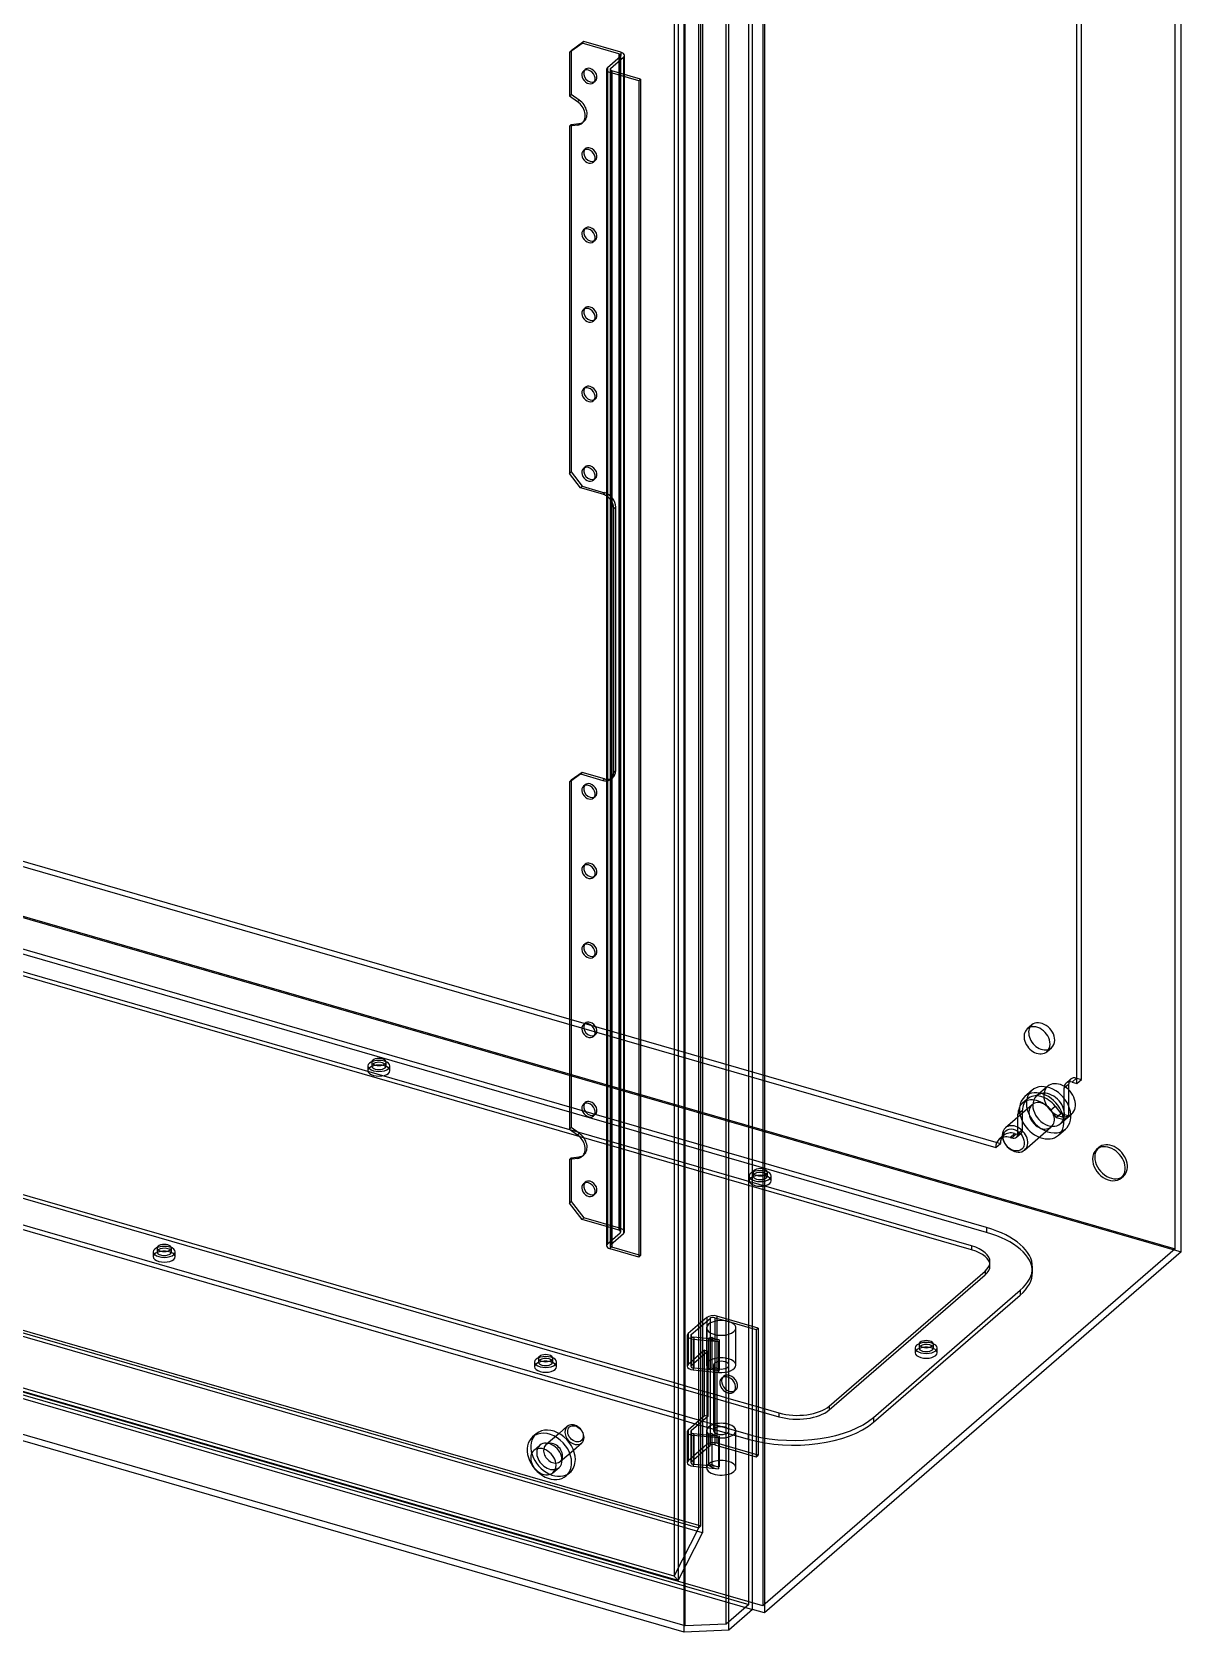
# Model space of a CAD drawing. Extents: x -120 to 520, y -773 to 0.
# Drawn here: x 206.5 to 519.6, y -773.1 to -337.3 of the extents above; entities that cross this region are included whole.
import ezdxf

# ---------------------------------------------------------------- set-up
doc = ezdxf.new("R2010")
doc.units = 0
doc.layers.add('HIDDEN', color=7, linetype='CONTINUOUS')
doc.layers.add('THICK', color=7, linetype='CONTINUOUS')

msp = doc.modelspace()

# ---------------------------------------------------------------- linework, layer by layer
at = {"layer": 'HIDDEN'}
for p, q in [((517.98, -668.8), (517.98, -151.26)), ((491.21, -623.74), (491.21, -195.06)), ((492.46, -622.66), (492.46, -193.98)), ((401.84, -765.64), (401.84, -251.56)), ((405.68, -248.51), (405.68, -766.05)), ((395.66, -771), (395.66, -256.92)), ((384.5, -771.48), (384.5, -257.41)), ((388.17, -744.78), (388.17, -261.06)), ((388.77, -744.26), (388.77, -260.54)), ((381.46, -267.4), (381.46, -757.93)), ((382.59, -266.57), (382.59, -759.15)), ((389.23, -328.13), (389.23, -688.46)), ((356.89, -339.91), (353.43, -342.38)), ((356.39, -340.35), (356.89, -339.91)), ((366.94, -342.81), (356.89, -339.91)), ((352.93, -342.81), (356.39, -340.35)), ((352.93, -342.81), (353.43, -342.38)), ((352.93, -342.81), (352.93, -354.72)), ((353.43, -342.38), (353.43, -354.29)), ((366.44, -343.25), (356.39, -340.35)), ((363.31, -346.96), (366.81, -343.93)), ((364.17, -347.21), (367.67, -344.18)), ((366.44, -343.25), (366.44, -344.25)), ((366.44, -344.25), (366.44, -348.44)), ((366.81, -343.93), (366.81, -664.36)), ((366.94, -342.81), (366.94, -343.68)), ((366.94, -664.11), (366.94, -343.68)), ((367.67, -344.18), (367.67, -348.8)), ((367.94, -348.88), (367.94, -343.68)), ((357.25, -347.49), (356.75, -347.92)), ((363.04, -347.46), (363.04, -667.89)), ((363.31, -346.96), (363.31, -667.39)), ((364.04, -347.46), (364.04, -348.33)), ((371.83, -350.58), (364.04, -348.33)), ((364.04, -348.33), (364.04, -668.76)), ((364.17, -347.21), (364.17, -347.71)), ((364.17, -347.71), (364.17, -667.64)), ((372.33, -350.14), (364.54, -347.89)), ((364.54, -347.89), (364.54, -668.32)), ((366.44, -348.44), (366.44, -663.68)), ((359.5, -351.09), (360, -350.66)), ((367.67, -348.8), (367.67, -664.61)), ((367.94, -664.11), (367.94, -348.88)), ((372.33, -350.14), (371.83, -350.58)), ((371.83, -350.58), (371.83, -671.01)), ((372.33, -350.14), (372.33, -670.57)), ((352.93, -354.72), (353.43, -354.29)), ((352.93, -354.72), (355.12, -356.26)), ((355.62, -355.83), (353.43, -354.29)), ((355.12, -356.26), (355.62, -355.83)), ((356.41, -362.11), (356.91, -361.67)), ((352.93, -362.94), (353.43, -362.51)), ((355.12, -362.67), (352.93, -362.94)), ((352.93, -362.94), (352.93, -457.56)), ((353.43, -362.51), (355.62, -362.23)), ((353.43, -362.51), (353.43, -457.13)), ((355.12, -362.67), (355.62, -362.23)), ((357.25, -369.14), (356.75, -369.57)), ((359.5, -372.74), (360, -372.31)), ((357.25, -390.79), (356.75, -391.22)), ((359.5, -394.4), (360, -393.96)), ((357.25, -412.44), (356.75, -412.87)), ((359.5, -416.05), (360, -415.61)), ((357.25, -434.09), (356.75, -434.52)), ((359.5, -437.7), (360, -437.26)), ((352.93, -457.56), (353.43, -457.13)), ((355.96, -461.46), (352.93, -457.56)), ((353.43, -457.13), (356.46, -461.03)), ((357.25, -455.74), (356.75, -456.17)), ((355.96, -461.46), (356.46, -461.03)), ((362.02, -463.21), (355.96, -461.46)), ((356.46, -461.03), (362.52, -462.78)), ((359.5, -459.35), (360, -458.91)), ((362.02, -463.21), (362.52, -462.78)), ((365.05, -467.12), (365.55, -466.69)), ((365.05, -539), (365.05, -467.12)), ((365.55, -466.69), (365.55, -538.57)), ((36.98, -516.44), (469.13, -641.19)), ((38.23, -515.35), (470.38, -640.1)), ((0, -519.62), (519.62, -669.62)), ((0.44, -519.4), (517.98, -668.8)), ((466.65, -662.99), (37.97, -539.24)), ((352.93, -541.56), (355.96, -539.41)), ((356.46, -538.97), (353.43, -541.13)), ((355.96, -539.41), (356.46, -538.97)), ((355.96, -539.41), (362.02, -541.16)), ((362.52, -540.72), (356.46, -538.97)), ((364.31, -540.77), (364.81, -540.34)), ((365.05, -539), (365.55, -538.57)), ((462.56, -667.98), (29.55, -542.98)), ((462.56, -669.02), (29.55, -544.02)), ((466.65, -664.28), (37.97, -540.53)), ((352.93, -541.56), (353.43, -541.13)), ((352.93, -541.56), (352.93, -636.18)), ((353.43, -541.13), (353.43, -635.75)), ((357.25, -542.34), (356.75, -542.77)), ((362.02, -541.16), (362.52, -540.72)), ((359.5, -545.95), (360, -545.52)), ((357.25, -563.99), (356.75, -564.43)), ((359.5, -567.6), (360, -567.17)), ((357.25, -585.64), (356.75, -586.08)), ((-22.95, -588.45), (381.46, -705.19)), ((-22.95, -589.49), (410.06, -714.49)), ((359.5, -589.25), (360, -588.82)), ((-27.03, -595.53), (381.46, -713.45)), ((-27.03, -596.83), (381.46, -714.75)), ((389.23, -746.15), (-96.61, -605.9)), ((357.25, -607.29), (356.75, -607.73)), ((478.96, -607.78), (477.71, -608.86)), ((-73.52, -610.81), (381.46, -742.15)), ((-73.52, -611.51), (381.46, -742.85)), ((359.5, -610.9), (360, -610.47)), ((483.07, -615.06), (484.32, -613.98)), ((-113.27, -617.98), (402.88, -766.98)), ((405.68, -766.05), (-111.86, -616.65)), ((382.59, -759.15), (-109.98, -616.95)), ((381.46, -757.93), (-109.07, -616.33)), ((299.07, -617.89), (299.07, -618.93)), ((302.97, -618.93), (302.97, -617.89)), ((298.02, -618.93), (298.02, -620.22)), ((304.02, -620.22), (304.02, -618.93)), ((489.53, -622.56), (488.28, -623.64)), ((489.92, -623.37), (491.17, -622.29)), ((491.17, -622.29), (492.46, -622.66)), ((491.21, -623.74), (492.46, -622.66)), ((478.96, -625.59), (477.06, -627.24)), ((483.27, -624.5), (480.27, -627.1)), ((487.75, -624.91), (489, -623.83)), ((487.75, -633.57), (487.75, -624.91)), ((489, -632.49), (489, -623.83)), ((489.92, -623.37), (491.21, -623.74)), ((384.5, -771.48), (-113.68, -627.67)), ((-73.52, -628.41), (401.84, -765.64)), ((357.25, -628.94), (356.75, -629.38)), ((479.02, -629.5), (471.76, -635.79)), ((475.19, -632.11), (476.44, -631.03)), ((476.44, -634.15), (476.44, -631.03)), ((477.71, -627.99), (476.46, -629.07)), ((484.06, -631), (485.31, -629.91)), ((484.06, -631), (485.57, -632.94)), ((485.31, -629.91), (486.82, -631.86)), ((485.57, -632.94), (486.82, -631.86)), ((486.82, -631.86), (487.3, -632)), ((352.93, -636.18), (353.43, -635.75)), ((352.93, -636.18), (355.12, -637.72)), ((355.62, -637.29), (353.43, -635.75)), ((359.5, -632.55), (360, -632.12)), ((475.19, -637.31), (475.19, -632.11)), ((475.19, -637.31), (476.44, -636.22)), ((476.44, -636.22), (476.44, -634.15)), ((477, -641.84), (484.26, -635.55)), ((485.57, -632.94), (487.75, -633.57)), ((486.22, -637.82), (488.12, -636.17)), ((486.81, -634.66), (489.81, -632.06)), ((487.3, -632), (489, -632.49)), ((487.75, -633.57), (489, -632.49)), ((355.12, -637.72), (355.62, -637.29)), ((469.13, -641.19), (470.38, -640.1)), ((471.33, -637.83), (470.08, -638.91)), ((473.03, -638.41), (474.28, -637.33)), ((473.03, -638.41), (473.46, -638.54)), ((473.46, -638.54), (474.71, -637.46)), ((474.28, -637.33), (474.71, -637.46)), ((474.77, -638.32), (476.02, -637.24)), ((352.93, -644.4), (353.43, -643.97)), ((355.12, -644.12), (352.93, -644.4)), ((352.93, -644.4), (352.93, -656.31)), ((353.43, -643.97), (355.62, -643.69)), ((353.43, -643.97), (353.43, -655.88)), ((355.12, -644.12), (355.62, -643.69)), ((356.41, -643.56), (356.91, -643.13)), ((497.19, -641.17), (496.59, -641.69)), ((401.94, -648.93), (401.94, -650.22)), ((402.99, -647.89), (402.99, -648.93)), ((406.89, -648.93), (406.89, -647.89)), ((407.94, -650.22), (407.94, -648.93)), ((503.33, -649.48), (503.93, -648.96)), ((357.25, -650.6), (356.75, -651.03)), ((352.93, -656.31), (353.43, -655.88)), ((356.39, -660.78), (352.93, -656.31)), ((353.43, -655.88), (356.89, -660.34)), ((359.5, -654.2), (360, -653.77)), ((356.39, -660.78), (356.89, -660.34)), ((363.04, -662.69), (356.39, -660.78)), ((366.94, -663.24), (356.89, -660.34)), ((364.04, -662.98), (363.04, -662.69)), ((363.31, -667.39), (366.81, -664.36)), ((366.44, -663.68), (364.04, -662.98)), ((364.17, -667.64), (367.67, -664.61)), ((466.65, -662.99), (466.65, -664.28)), ((239.52, -669.59), (239.52, -670.89)), ((240.57, -668.55), (240.57, -669.59)), ((244.47, -669.59), (244.47, -668.55)), ((245.52, -670.89), (245.52, -669.59)), ((371.83, -671.01), (364.04, -668.76)), ((372.33, -670.57), (364.54, -668.32)), ((372.33, -670.57), (371.83, -671.01)), ((517.98, -668.8), (405.68, -766.05)), ((462.56, -667.98), (462.56, -669.02)), ((423.72, -711.62), (466.22, -674.81)), ((466.22, -674.81), (466.22, -675.85)), ((467.56, -673.35), (467.56, -672.31)), ((479.15, -675.11), (479.15, -673.81)), ((423.72, -712.66), (466.22, -675.85)), ((435.8, -714.7), (475.8, -680.06)), ((435.8, -716), (475.8, -681.36)), ((475.8, -680.06), (475.8, -681.36)), ((390.39, -687.45), (385.3, -691.86)), ((386.16, -692.11), (391.26, -687.7)), ((389.23, -688.46), (389.23, -693.08)), ((390.39, -687.45), (390.39, -722.09)), ((391.26, -687.7), (391.26, -689.03)), ((392.62, -687.52), (396.32, -688.58)), ((392.62, -687.52), (392.62, -688.5)), ((392.62, -688.5), (392.62, -701.68)), ((393.12, -687.08), (393.12, -688.41)), ((402.88, -689.9), (393.12, -687.08)), ((393.12, -688.41), (393.12, -701.82)), ((396.32, -688.58), (402.88, -690.48)), ((385.03, -692.36), (385.03, -700.76)), ((385.3, -691.86), (385.3, -700.26)), ((386.03, -692.36), (386.03, -700.76)), ((386.16, -692.11), (386.16, -692.61)), ((386.16, -692.61), (386.16, -700.51)), ((391.15, -693.27), (386.84, -692.85)), ((386.84, -692.85), (386.84, -701.25)), ((390.32, -690.31), (390.32, -693.19)), ((390.86, -693.05), (391.72, -692.8)), ((391.26, -689.03), (391.26, -701.33)), ((391.72, -692.8), (391.72, -701.2)), ((398.32, -700.45), (398.32, -690.31)), ((389.8, -696.36), (385.3, -700.26)), ((386.16, -700.51), (390.32, -696.91)), ((386.65, -693.34), (393.56, -694.01)), ((386.65, -693.34), (386.65, -701.74)), ((389.23, -693.08), (389.23, -697.86)), ((389.8, -697.36), (389.8, -696.36)), ((389.8, -696.36), (390.66, -696.61)), ((390.32, -693.19), (390.32, -700.45)), ((390.32, -696.91), (390.66, -696.61)), ((390.66, -696.61), (390.66, -701.26)), ((390.86, -693.05), (390.86, -693.24)), ((390.86, -693.24), (390.86, -701.45)), ((393.75, -693.52), (391.15, -693.27)), ((393.56, -694.01), (393.56, -702.41)), ((393.75, -693.52), (393.75, -701.92)), ((447.17, -695.76), (447.17, -697.06)), ((448.22, -694.72), (448.22, -695.76)), ((452.12, -695.76), (452.12, -694.72)), ((453.17, -697.06), (453.17, -695.76)), ((343.44, -699.59), (343.44, -700.89)), ((344.49, -698.55), (344.49, -699.59)), ((348.39, -699.59), (348.39, -698.55)), ((349.44, -700.89), (349.44, -699.59)), ((393.75, -701.92), (386.84, -701.25)), ((389.23, -697.86), (389.23, -701.99)), ((389.8, -702.05), (389.8, -697.36)), ((390.66, -701.26), (390.66, -702.13)), ((390.86, -701.45), (391.72, -701.2)), ((391.26, -701.33), (391.26, -702.19)), ((392.22, -700.45), (392.22, -701.52)), ((392.22, -701.52), (392.22, -702.28)), ((392.62, -701.68), (392.62, -702.32)), ((396.42, -702.15), (396.42, -700.45)), ((381.46, -705.19), (389.8, -707.6)), ((386.65, -701.74), (393.56, -702.41)), ((389.23, -701.99), (389.23, -714.7)), ((389.8, -714.2), (389.8, -702.05)), ((390.66, -702.13), (390.66, -714.45)), ((391.26, -702.19), (391.26, -717)), ((392.22, -702.28), (392.22, -718.29)), ((392.62, -702.32), (392.62, -716.48)), ((393.12, -701.82), (393.12, -702.37)), ((393.12, -702.37), (393.12, -716.38)), ((394.95, -703.51), (394.45, -703.95)), ((396.42, -718.29), (396.42, -702.15)), ((389.8, -707.6), (392.22, -708.3)), ((392.22, -708.3), (393.12, -708.56)), ((393.12, -708.56), (396.42, -709.51)), ((396.42, -709.51), (402.88, -711.38)), ((397.73, -707.73), (398.23, -707.29)), ((381.46, -713.45), (388.37, -715.44)), ((381.46, -714.75), (387.24, -716.42)), ((385.3, -718.1), (389.8, -714.2)), ((390.66, -714.45), (386.16, -718.35)), ((389.23, -714.7), (389.23, -719.32)), ((390.66, -714.45), (389.8, -714.2)), ((402.88, -711.38), (410.06, -713.45)), ((410.06, -713.45), (410.06, -714.49)), ((423.72, -711.62), (423.72, -712.66)), ((435.8, -714.7), (435.8, -716)), ((343.92, -719.14), (342.92, -720.01)), ((350.12, -719.06), (346.54, -722.16)), ((352.37, -717.11), (350.12, -719.06)), ((385.03, -718.6), (385.03, -727)), ((385.3, -718.1), (385.3, -726.5)), ((386.03, -718.6), (386.03, -727)), ((386.16, -718.35), (386.16, -718.85)), ((386.16, -718.85), (386.16, -726.75)), ((386.84, -719.09), (393.75, -719.76)), ((386.84, -719.09), (386.84, -727.49)), ((387.24, -716.42), (390.72, -717.42)), ((388.37, -715.44), (392.22, -716.56)), ((390.32, -718.29), (390.32, -719.43)), ((390.72, -717.42), (392.22, -717.85)), ((391.72, -719.04), (390.86, -719.29)), ((391.26, -717), (391.26, -719.52)), ((391.72, -719.04), (391.72, -719.56)), ((392.22, -716.56), (392.27, -716.57)), ((392.22, -717.85), (393.12, -718.12)), ((392.27, -716.57), (393.12, -716.82)), ((392.62, -716.48), (392.62, -719.65)), ((393.12, -716.38), (393.12, -719.7)), ((393.12, -716.82), (401.65, -719.28)), ((393.12, -718.12), (401.65, -720.58)), ((398.32, -728.42), (398.32, -718.29)), ((344.88, -722.27), (343.23, -723.7)), ((354.05, -723.59), (356.3, -721.65)), ((390.39, -722.09), (385.3, -726.5)), ((386.16, -726.75), (390.32, -723.15)), ((393.56, -720.25), (386.65, -719.58)), ((386.65, -719.58), (386.65, -727.99)), ((389.23, -719.32), (389.23, -724.1)), ((390.32, -719.43), (390.32, -728.34)), ((390.32, -723.15), (391.26, -722.34)), ((390.86, -719.29), (390.86, -719.48)), ((390.86, -719.48), (390.86, -727.69)), ((391.26, -719.52), (391.26, -722.34)), ((391.72, -719.56), (391.72, -727.44)), ((392.62, -719.65), (392.62, -722.16)), ((392.62, -722.16), (393.75, -722.48)), ((393.12, -719.7), (393.12, -721.72)), ((404.38, -724.97), (393.12, -721.72)), ((393.56, -720.25), (393.56, -728.65)), ((393.75, -719.76), (393.75, -728.16)), ((393.75, -722.48), (398.32, -723.8)), ((401.65, -719.28), (401.65, -720.58)), ((350.47, -726.7), (354.05, -723.59)), ((391.15, -727.91), (386.84, -727.49)), ((389.23, -724.1), (389.23, -728.23)), ((390.86, -727.69), (391.72, -727.44)), ((398.32, -723.8), (402.88, -725.12)), ((348.47, -729.75), (350.12, -728.32)), ((352.08, -730.59), (353.08, -729.72)), ((386.65, -727.99), (393.56, -728.65)), ((389.23, -728.23), (389.23, -746.15)), ((390.32, -728.34), (390.32, -728.42)), ((393.75, -728.16), (391.15, -727.91)), ((381.46, -742.15), (388.77, -744.26)), ((381.46, -742.85), (388.17, -744.78)), ((381.46, -757.93), (388.17, -744.78)), ((388.77, -744.26), (388.17, -744.78)), ((382.59, -759.15), (389.23, -746.15)), ((381.46, -757.93), (382.59, -759.15)), ((401.84, -765.64), (395.66, -771)), ((395.66, -771), (384.5, -771.48))]:
    msp.add_line(p, q, dxfattribs=at)
for centre, major_axis, ratio, start_param, end_param in [((365.94, -343.68), (1, 0), 0.5, 0, 1.047198), ((365.94, -343.68), (1, 0), 0.5, -0.523599, 0), ((365.94, -343.68), (2, 0), 0.5, 0, 1.047198), ((365.94, -343.68), (2, 0), 0.5, -0.523599, 0), ((358.13, -349.51), (-1.37, 1.59), 0.75, 0, 3.141593), ((358.63, -349.07), (-1.37, 1.59), 0.75, 0.211555, 2.930038), ((358.13, -349.51), (-1.37, 1.59), 0.75, -0.857072, 0), ((358.63, -349.07), (-1.37, 1.59), 0.75, 0, 0.211555), ((358.63, -349.07), (-1.37, 1.59), 0.75, -0.857072, 0), ((358.13, -349.51), (-1.37, 1.59), 0.75, -3.141593, -0.857072), ((358.63, -349.07), (-1.37, 1.59), 0.75, 3.141593, 5.426113), ((365.04, -347.46), (2, 0), 0.5, 2.617994, 3.141593), ((365.04, -347.46), (2, 0), 0.5, -3.141593, -2.094395), ((365.04, -347.46), (1, 0), 0.5, 2.617994, 3.141593), ((365.04, -347.46), (1, 0), 0.5, 3.141593, 4.18879), ((358.63, -349.07), (-1.37, 1.59), 0.75, 2.930038, 3.141593), ((353.8, -359.08), (2.62, -3.02), 0.75, 0, 1.891822), ((354.3, -358.65), (-2.62, 3.02), 0.75, -3.141593, -1.249771), ((354.3, -358.65), (-2.62, 3.02), 0.75, 2.996473, 3.141593), ((353.8, -359.08), (2.62, -3.02), 0.75, -0.464373, 0), ((354.3, -358.65), (-2.62, 3.02), 0.75, 2.67722, 2.996473), ((358.13, -371.16), (-1.37, 1.59), 0.75, 0, 3.141593), ((358.63, -370.72), (-1.37, 1.59), 0.75, 0.211555, 2.930038), ((358.13, -371.16), (-1.37, 1.59), 0.75, -0.857072, 0), ((358.63, -370.72), (-1.37, 1.59), 0.75, 0, 0.211555), ((358.63, -370.72), (-1.37, 1.59), 0.75, -0.857072, 0), ((358.13, -371.16), (-1.37, 1.59), 0.75, 3.141593, 5.426113), ((358.63, -370.72), (-1.37, 1.59), 0.75, 3.141593, 5.426113), ((358.63, -370.72), (-1.37, 1.59), 0.75, 2.930038, 3.141593), ((358.13, -392.81), (-1.37, 1.59), 0.75, 0, 3.141593), ((358.63, -392.37), (-1.37, 1.59), 0.75, 0.211555, 2.930038), ((358.13, -392.81), (-1.37, 1.59), 0.75, -0.857072, 0), ((358.63, -392.37), (-1.37, 1.59), 0.75, 0, 0.211555), ((358.63, -392.37), (-1.37, 1.59), 0.75, -0.857072, 0), ((358.13, -392.81), (-1.37, 1.59), 0.75, 3.141593, 5.426113), ((358.63, -392.37), (-1.37, 1.59), 0.75, 3.141593, 5.426113), ((358.63, -392.37), (-1.37, 1.59), 0.75, 2.930038, 3.141593), ((358.13, -414.46), (-1.37, 1.59), 0.75, 0, 3.141593), ((358.63, -414.03), (-1.37, 1.59), 0.75, 0.218981, 2.925348), ((358.13, -414.46), (-1.37, 1.59), 0.75, -0.857072, 0), ((358.63, -414.03), (-1.37, 1.59), 0.75, 0, 0.218981), ((358.63, -414.03), (-1.37, 1.59), 0.75, -0.857072, 0), ((358.13, -414.46), (-1.37, 1.59), 0.75, -3.141593, -0.857072), ((358.63, -414.03), (-1.37, 1.59), 0.75, -3.141593, -0.857072), ((358.63, -414.03), (-1.37, 1.59), 0.75, 2.925348, 3.141593), ((358.13, -436.11), (-1.37, 1.59), 0.75, 0, 3.141593), ((358.63, -435.68), (-1.37, 1.59), 0.75, 0.218981, 2.925348), ((358.13, -436.11), (-1.37, 1.59), 0.75, -0.857072, 0), ((358.63, -435.68), (-1.37, 1.59), 0.75, 0, 0.218981), ((358.63, -435.68), (-1.37, 1.59), 0.75, -0.857072, 0), ((358.13, -436.11), (-1.37, 1.59), 0.75, 3.141593, 5.426113), ((358.63, -435.68), (-1.37, 1.59), 0.75, -3.141593, -0.857072), ((358.63, -435.68), (-1.37, 1.59), 0.75, 2.925348, 3.141593), ((358.13, -457.76), (-1.37, 1.59), 0.75, 0, 3.141593), ((358.63, -457.33), (-1.37, 1.59), 0.75, 0.211555, 2.930038), ((358.13, -457.76), (-1.37, 1.59), 0.75, -0.857072, 0), ((358.63, -457.33), (-1.37, 1.59), 0.75, 0, 0.211555), ((358.63, -457.33), (-1.37, 1.59), 0.75, -0.857072, 0), ((358.13, -457.76), (-1.37, 1.59), 0.75, -3.141593, -0.857072), ((358.63, -457.33), (-1.37, 1.59), 0.75, 3.141593, 5.426113), ((358.63, -457.33), (-1.37, 1.59), 0.75, 2.930038, 3.141593), ((362.02, -466.25), (2.29, -2.65), 0.75, 1.943129, 2.284521), ((362.52, -465.81), (-2.29, 2.65), 0.75, -2.427868, -0.857072), ((362.02, -466.25), (2.29, -2.65), 0.75, 1.55741, 1.943129), ((362.02, -466.25), (2.29, -2.65), 0.75, 0.713724, 1.55741), ((362.02, -538.13), (2.29, -2.65), 0.75, 0, 0.713724), ((362.52, -537.69), (-2.29, 2.65), 0.75, 2.990384, 3.141593), ((362.52, -537.69), (-2.29, 2.65), 0.75, -3.141593, -2.427868), ((358.13, -544.36), (-1.37, 1.59), 0.75, 0, 3.141593), ((358.63, -543.93), (-1.37, 1.59), 0.75, 0.218981, 2.925348), ((358.13, -544.36), (-1.37, 1.59), 0.75, -0.857072, 0), ((358.63, -543.93), (-1.37, 1.59), 0.75, 0, 0.218981), ((358.63, -543.93), (-1.37, 1.59), 0.75, -0.857072, 0), ((358.13, -544.36), (-1.37, 1.59), 0.75, 3.141593, 5.426113), ((358.63, -543.93), (-1.37, 1.59), 0.75, 3.141593, 5.426113), ((362.02, -538.13), (2.29, -2.65), 0.75, -0.857072, -0.51568), ((362.52, -537.69), (-2.29, 2.65), 0.75, 2.284521, 2.45519), ((362.52, -537.69), (-2.29, 2.65), 0.75, 2.45519, 2.807838), ((362.02, -538.13), (2.29, -2.65), 0.75, -0.51568, -0.129962), ((362.52, -537.69), (-2.29, 2.65), 0.75, 2.807838, 2.990384), ((362.02, -538.13), (2.29, -2.65), 0.75, -0.129962, 0), ((358.63, -543.93), (-1.37, 1.59), 0.75, 2.925348, 3.141593), ((358.13, -566.01), (-1.37, 1.59), 0.75, 0, 3.141593), ((358.63, -565.58), (-1.37, 1.59), 0.75, 0.218981, 2.925348), ((358.13, -566.01), (-1.37, 1.59), 0.75, -0.857072, 0), ((358.63, -565.58), (-1.37, 1.59), 0.75, 0, 0.218981), ((358.63, -565.58), (-1.37, 1.59), 0.75, -0.857072, 0), ((358.13, -566.01), (-1.37, 1.59), 0.75, 3.141593, 5.426113), ((358.63, -565.58), (-1.37, 1.59), 0.75, 3.141593, 5.426113), ((358.63, -565.58), (-1.37, 1.59), 0.75, 2.925348, 3.141593), ((358.13, -587.66), (-1.37, 1.59), 0.75, 0, 3.141593), ((358.63, -587.23), (-1.37, 1.59), 0.75, 0.211555, 2.930038), ((358.13, -587.66), (-1.37, 1.59), 0.75, -0.857072, 0), ((358.63, -587.23), (-1.37, 1.59), 0.75, 0, 0.211555), ((358.63, -587.23), (-1.37, 1.59), 0.75, -0.857072, 0), ((358.13, -587.66), (-1.37, 1.59), 0.75, 3.141593, 5.426113), ((358.63, -587.23), (-1.37, 1.59), 0.75, -3.141593, -0.857072), ((358.63, -587.23), (-1.37, 1.59), 0.75, 2.930038, 3.141593), ((358.13, -609.31), (-1.37, 1.59), 0.75, 0, 3.141593), ((358.63, -608.88), (-1.37, 1.59), 0.75, 0.211555, 2.930038), ((358.13, -609.31), (-1.37, 1.59), 0.75, -0.857072, 0), ((358.63, -608.88), (-1.37, 1.59), 0.75, 0, 0.211555), ((358.63, -608.88), (-1.37, 1.59), 0.75, -0.857072, 0), ((358.13, -609.31), (-1.37, 1.59), 0.75, 3.141593, 5.426113), ((358.63, -608.88), (-1.37, 1.59), 0.75, -3.141593, -0.857072), ((480.39, -611.96), (-2.68, 3.1), 0.75, 0, 3.141593), ((481.64, -610.88), (-2.68, 3.1), 0.75, 0, 3.141593), ((480.39, -611.96), (-2.68, 3.1), 0.75, -2.427868, 0), ((481.64, -610.88), (-2.68, 3.1), 0.75, -2.427868, 0), ((358.63, -608.88), (-1.37, 1.59), 0.75, 2.930038, 3.141593), ((480.39, -611.96), (-2.68, 3.1), 0.75, -3.141593, -2.427868), ((481.64, -610.88), (-2.68, 3.1), 0.75, 3.141593, 3.855317), ((301.02, -618.93), (3, 0), 0.5, 0, 3.141593), ((301.02, -620.22), (3, 0), 0.5, 0, 3.141593), ((301.02, -617.89), (-1.95, 0), 0.5, -2.094395, 0), ((301.02, -617.89), (-1.95, 0), 0.5, 0, 3.141593), ((301.02, -618.93), (-1.95, 0), 0.5, -2.094395, 0), ((301.02, -617.89), (-1.95, 0), 0.5, 3.141593, 4.18879), ((301.02, -618.93), (-1.95, 0), 0.5, 3.141593, 4.18879), ((301.02, -618.93), (3, 0), 0.5, 3.141593, 4.18879), ((301.02, -620.22), (3, 0), 0.5, 3.141593, 4.18879), ((301.02, -618.93), (-1.95, 0), 0.5, 0, 3.141593), ((301.02, -618.93), (3, 0), 0.5, -2.094395, 0), ((301.02, -620.22), (3, 0), 0.5, -2.094395, 0), ((486.54, -628.28), (3.27, -3.78), 0.75, 0, 3.141593), ((489.92, -625.53), (-1.64, 1.89), 0.75, -0.857072, 0), ((491.17, -624.45), (-1.64, 1.89), 0.75, 0, 0.713724), ((491.17, -624.45), (-1.64, 1.89), 0.75, -0.857072, 0), ((481.64, -632.53), (4.58, -5.29), 0.75, 3.141593, 4.396417), ((481.64, -632.53), (4.58, -5.29), 0.75, 1.078932, 3.141593), ((483.54, -630.88), (4.58, -5.29), 0.75, 3.141593, 3.855317), ((481.64, -632.53), (-3.93, 4.54), 0.75, -1.64247, 0), ((483.54, -630.88), (4.58, -5.29), 0.75, 0, 3.141593), ((483.54, -630.88), (3.27, -3.78), 0.75, -3.141593, -2.427868), ((483.54, -630.88), (3.27, -3.78), 0.75, 0, 3.141593), ((486.54, -628.28), (3.27, -3.78), 0.75, 3.141593, 3.855317), ((486.54, -628.28), (3.27, -3.78), 0.75, -2.427868, 0), ((489.92, -625.53), (-1.64, 1.89), 0.75, 0, 0.713724), ((358.13, -630.96), (-1.37, 1.59), 0.75, 0, 3.141593), ((358.63, -630.53), (-1.37, 1.59), 0.75, 0.211555, 2.930038), ((358.13, -630.96), (-1.37, 1.59), 0.75, -0.857072, 0), ((358.63, -630.53), (-1.37, 1.59), 0.75, 0, 0.211555), ((358.63, -630.53), (-1.37, 1.59), 0.75, -0.857072, 0), ((358.13, -630.96), (-1.37, 1.59), 0.75, 3.141593, 5.426113), ((358.63, -630.53), (-1.37, 1.59), 0.75, 3.141593, 5.426113), ((480.39, -633.61), (-3.93, 4.54), 0.75, 0, 0.713724), ((481.64, -632.53), (-3.93, 4.54), 0.75, 0, 0.713724), ((480.39, -633.61), (-3.93, 4.54), 0.75, -1.64247, 0), ((483.54, -630.88), (4.58, -5.29), 0.75, -2.427868, 0), ((481.64, -632.53), (2.62, -3.02), 0.75, 3.141593, 3.855317), ((481.64, -632.53), (2.62, -3.02), 0.75, -2.427868, 0), ((481.64, -632.53), (2.62, -3.02), 0.75, 0, 3.141593), ((483.54, -630.88), (3.27, -3.78), 0.75, -2.427868, 0), ((358.63, -630.53), (-1.37, 1.59), 0.75, 2.930038, 3.141593), ((474.38, -638.82), (2.62, -3.02), 0.75, 3.141593, 3.855317), ((474.38, -638.82), (2.62, -3.02), 0.75, 0, 3.141593), ((474.71, -635.72), (-1.31, 1.51), 0.75, 3.141593, 3.855317), ((481.64, -632.53), (4.58, -5.29), 0.75, -1.886769, 0), ((481.64, -632.53), (4.58, -5.29), 0.75, 0, 1.078932), ((353.8, -640.54), (2.62, -3.02), 0.75, 0, 1.891822), ((354.3, -640.11), (-2.62, 3.02), 0.75, -3.141593, -1.249771), ((473.03, -642.31), (-2.95, 3.4), 0.75, 0, 0.713724), ((473.03, -642.31), (-2.95, 3.4), 0.75, -0.857072, 0), ((474.28, -641.23), (-2.95, 3.4), 0.75, 0, 0.713724), ((474.38, -638.82), (2.62, -3.02), 0.75, -2.427868, 0), ((474.28, -641.23), (-2.95, 3.4), 0.75, -0.857072, 0), ((473.46, -636.81), (-1.31, 1.51), 0.75, 2.284521, 3.141593), ((474.71, -635.72), (-1.31, 1.51), 0.75, 2.284521, 3.141593), ((473.46, -636.81), (-1.31, 1.51), 0.75, -3.141593, -2.427868), ((500.56, -645.06), (3.37, -3.89), 0.75, 0, 3.141593), ((353.8, -640.54), (2.62, -3.02), 0.75, -0.464373, 0), ((354.3, -640.11), (-2.62, 3.02), 0.75, 2.67722, 2.996473), ((354.3, -640.11), (-2.62, 3.02), 0.75, 2.996473, 3.141593), ((499.96, -645.58), (3.37, -3.89), 0.75, -3.141593, -2.427868), ((499.96, -645.58), (3.37, -3.89), 0.75, -2.427868, 0), ((500.56, -645.06), (3.37, -3.89), 0.75, -3.038663, -2.427868), ((500.56, -645.06), (3.37, -3.89), 0.75, -2.427868, -0.102929), ((499.96, -645.58), (3.37, -3.89), 0.75, 0, 3.141593), ((500.56, -645.06), (3.37, -3.89), 0.75, -3.141593, -3.038663), ((404.94, -648.93), (3, 0), 0.5, 0, 3.141593), ((404.94, -650.22), (3, 0), 0.5, 0, 3.141593), ((404.94, -648.93), (3, 0), 0.5, 3.141593, 4.18879), ((404.94, -647.89), (-1.95, 0), 0.5, -2.094395, 0), ((404.94, -647.89), (-1.95, 0), 0.5, 0, 3.141593), ((404.94, -648.93), (-1.95, 0), 0.5, -2.094395, 0), ((404.94, -648.93), (-1.95, 0), 0.5, 0, 3.141593), ((404.94, -648.93), (3, 0), 0.5, -2.094395, 0), ((404.94, -647.89), (-1.95, 0), 0.5, 3.141593, 4.18879), ((404.94, -648.93), (-1.95, 0), 0.5, 3.141593, 4.18879), ((500.56, -645.06), (3.37, -3.89), 0.75, -0.102929, 0), ((358.13, -652.62), (-1.37, 1.59), 0.75, 0, 3.141593), ((358.63, -652.18), (-1.37, 1.59), 0.75, 0.218981, 2.925348), ((358.13, -652.62), (-1.37, 1.59), 0.75, -0.857072, 0), ((358.63, -652.18), (-1.37, 1.59), 0.75, 0, 0.218981), ((358.63, -652.18), (-1.37, 1.59), 0.75, -0.857072, 0), ((358.13, -652.62), (-1.37, 1.59), 0.75, -3.141593, -0.857072), ((358.63, -652.18), (-1.37, 1.59), 0.75, -3.141593, -0.857072), ((404.94, -650.22), (3, 0), 0.5, 3.141593, 4.18879), ((404.94, -650.22), (3, 0), 0.5, -2.094395, 0), ((358.63, -652.18), (-1.37, 1.59), 0.75, 2.925348, 3.141593), ((365.94, -664.11), (1, 0), 0.5, 0, 1.047198), ((365.94, -664.11), (1, 0), 0.5, -0.523599, 0), ((365.94, -664.11), (2, 0), 0.5, 0, 1.047198), ((365.94, -664.11), (2, 0), 0.5, -0.523599, 0), ((454.15, -673.81), (25, 0), 0.5, 0, 1.047198), ((454.15, -675.11), (25, 0), 0.5, 0, 1.047198), ((242.52, -669.59), (3, 0), 0.5, 0, 3.141593), ((242.52, -669.59), (3, 0), 0.5, -3.141593, -2.094395), ((242.52, -670.89), (3, 0), 0.5, 2.69376, 3.141593), ((242.52, -670.89), (3, 0), 0.5, -3.141593, -2.094395), ((242.52, -670.89), (3, 0), 0.5, 1.837458, 2.69376), ((242.52, -668.55), (-1.95, 0), 0.5, -2.094395, 0), ((242.52, -668.55), (-1.95, 0), 0.5, 0, 3.141593), ((242.52, -669.59), (-1.95, 0), 0.5, -0.56207, 0), ((242.52, -669.59), (-1.95, 0), 0.5, 0, 3.141593), ((242.52, -669.59), (-1.95, 0), 0.5, -2.094395, -0.56207), ((242.52, -669.59), (3, 0), 0.5, -2.094395, 0), ((242.52, -670.89), (3, 0), 0.5, -2.094395, 0), ((242.52, -670.89), (3, 0), 0.5, 1.304135, 1.837458), ((242.52, -670.89), (3, 0), 0.5, 0.447832, 1.304135), ((242.52, -668.55), (-1.95, 0), 0.5, 3.141593, 4.18879), ((242.52, -669.59), (-1.95, 0), 0.5, -2.579523, -2.094395), ((242.52, -669.59), (-1.95, 0), 0.5, 3.141593, 3.703662), ((242.52, -670.89), (3, 0), 0.5, 0, 0.447832), ((365.04, -667.89), (2, 0), 0.5, 2.617994, 3.141593), ((365.04, -667.89), (2, 0), 0.5, -3.141593, -2.094395), ((365.04, -667.89), (1, 0), 0.5, 2.617994, 3.141593), ((365.04, -667.89), (1, 0), 0.5, -3.141593, -2.094395), ((457.56, -672.31), (10, 0), 0.5, 0, 1.047198), ((457.56, -673.35), (10, 0), 0.5, 0, 1.047198), ((457.56, -672.31), (10, 0), 0.5, -0.523599, 0), ((457.56, -673.35), (10, 0), 0.5, -0.523599, 0), ((454.15, -673.81), (25, 0), 0.5, -0.523599, 0), ((454.15, -675.11), (25, 0), 0.5, -0.523599, 0), ((392.12, -687.95), (2, 0), 0.5, 1.047198, 2.617994), ((394.32, -690.31), (-4, 0), 0.5, -3.141593, -0.523599), ((392.12, -687.95), (1, 0), 0.5, 1.047198, 2.617994), ((387.03, -692.36), (2, 0), 0.5, 2.617994, 3.141593), ((387.03, -692.36), (2, 0), 0.5, -3.141593, -1.761352), ((387.03, -692.36), (1, 0), 0.5, 2.617994, 3.141593), ((387.03, -692.36), (1, 0), 0.5, -3.141593, -1.761352), ((394.32, -690.31), (-4, 0), 0.5, -0.523599, 0), ((394.32, -690.31), (-4, 0), 0.5, 0, 3.141593), ((394.32, -692.05), (3, 0), 0.5, -2.617994, -1.761352), ((394.32, -692.05), (4, 0), 0.5, -2.617994, -2.484086), ((394.32, -692.05), (4, 0), 0.5, -2.484086, -1.761352), ((450.17, -695.76), (3, 0), 0.5, 0, 3.141593), ((450.17, -695.76), (3, 0), 0.5, 3.141593, 4.18879), ((450.17, -697.06), (3, 0), 0.5, 2.69376, 3.141593), ((450.17, -697.06), (3, 0), 0.5, 3.141593, 4.18879), ((450.17, -697.06), (3, 0), 0.5, 1.837458, 2.69376), ((450.17, -694.72), (-1.95, 0), 0.5, -2.094395, 0), ((450.17, -694.72), (-1.95, 0), 0.5, 0, 3.141593), ((450.17, -695.76), (-1.95, 0), 0.5, -0.56207, 0), ((450.17, -695.76), (-1.95, 0), 0.5, 0, 3.141593), ((450.17, -695.76), (-1.95, 0), 0.5, -2.094395, -0.56207), ((450.17, -695.76), (3, 0), 0.5, -2.094395, 0), ((450.17, -697.06), (3, 0), 0.5, -2.094395, 0), ((450.17, -697.06), (3, 0), 0.5, 1.304135, 1.837458), ((450.17, -697.06), (3, 0), 0.5, 0.447832, 1.304135), ((450.17, -694.72), (-1.95, 0), 0.5, 3.141593, 4.18879), ((450.17, -695.76), (-1.95, 0), 0.5, -2.579523, -2.094395), ((450.17, -695.76), (-1.95, 0), 0.5, 3.141593, 3.703662), ((450.17, -697.06), (3, 0), 0.5, 0, 0.447832), ((346.44, -699.59), (3, 0), 0.5, 0, 3.141593), ((346.44, -699.59), (3, 0), 0.5, -3.141593, -2.094395), ((346.44, -700.89), (3, 0), 0.5, 2.69376, 3.141593), ((346.44, -700.89), (3, 0), 0.5, -3.141593, -2.094395), ((346.44, -700.89), (3, 0), 0.5, 1.837458, 2.69376), ((346.44, -698.55), (-1.95, 0), 0.5, -2.094395, 0), ((346.44, -698.55), (-1.95, 0), 0.5, 0, 3.141593), ((346.44, -699.59), (-1.95, 0), 0.5, -0.56207, 0), ((346.44, -699.59), (-1.95, 0), 0.5, 0, 3.141593), ((346.44, -699.59), (-1.95, 0), 0.5, -2.094395, -0.56207), ((346.44, -699.59), (3, 0), 0.5, -2.094395, 0), ((346.44, -700.89), (3, 0), 0.5, -2.094395, 0), ((346.44, -700.89), (3, 0), 0.5, 1.304135, 1.837458), ((346.44, -700.89), (3, 0), 0.5, 0.447832, 1.304135), ((346.44, -698.55), (-1.95, 0), 0.5, 3.141593, 4.18879), ((346.44, -699.59), (-1.95, 0), 0.5, -2.579523, -2.094395), ((346.44, -699.59), (-1.95, 0), 0.5, 3.141593, 3.703662), ((346.44, -700.89), (3, 0), 0.5, 0, 0.447832), ((387.03, -700.76), (2, 0), 0.5, 2.617994, 3.141593), ((387.03, -700.76), (2, 0), 0.5, -3.141593, -1.761352), ((387.03, -700.76), (1, 0), 0.5, 2.617994, 3.141593), ((387.03, -700.76), (1, 0), 0.5, -3.141593, -1.761352), ((394.32, -700.45), (4, 0), 0.5, 0, 3.141593), ((394.32, -700.45), (4, 0), 0.5, -3.141593, -2.617994), ((394.32, -700.45), (3, 0), 0.5, -2.617994, -1.761352), ((394.32, -700.45), (2.1, 0), 0.5, 0, 3.141593), ((394.32, -700.45), (2.1, 0), 0.5, -3.141593, -2.094395), ((394.32, -700.45), (2.1, 0), 0.5, -2.094395, 0), ((394.32, -700.45), (4, 0), 0.5, -1.761352, 0), ((396.09, -705.84), (1.64, -1.89), 0.75, -3.141593, -0.857072), ((396.59, -705.4), (-1.64, 1.89), 0.75, 0.177311, 2.20687), ((396.09, -705.84), (1.64, -1.89), 0.75, 2.130545, 3.141593), ((396.59, -705.4), (-1.64, 1.89), 0.75, 0, 0.177311), ((396.59, -705.4), (-1.64, 1.89), 0.75, -0.857072, 0), ((396.09, -705.84), (1.64, -1.89), 0.75, 0, 2.130545), ((396.59, -705.4), (-1.64, 1.89), 0.75, -3.141593, -0.857072), ((396.09, -705.84), (1.64, -1.89), 0.75, -0.857072, -0.703097), ((396.59, -705.4), (-1.64, 1.89), 0.75, 2.20687, 2.964282), ((396.09, -705.84), (1.64, -1.89), 0.75, -0.703097, 0), ((396.59, -705.4), (-1.64, 1.89), 0.75, 2.964282, 3.141593), ((414.15, -708.45), (25, 0), 0.5, -2.038266, -0.523599), ((415.06, -709.12), (10, 0), 0.5, -2.094395, -0.523599), ((415.06, -710.16), (10, 0), 0.5, -2.094395, -0.523599), ((348.5, -724.43), (-4.58, 5.29), 0.75, 0, 3.141593), ((347.5, -725.3), (-4.58, 5.29), 0.75, -2.427868, 0), ((348.5, -724.43), (-4.58, 5.29), 0.75, -2.427868, 0), ((354.33, -719.38), (-1.96, 2.27), 0.75, 0, 3.141593), ((354.33, -719.38), (-1.96, 2.27), 0.75, -2.427868, 0), ((387.03, -718.6), (-2, 0), 0.5, -0.523599, 0), ((387.03, -718.6), (-2, 0), 0.5, 0, 1.380241), ((387.03, -718.6), (-1, 0), 0.5, -0.523599, 0), ((387.03, -718.6), (-1, 0), 0.5, 0, 1.380241), ((394.32, -718.29), (-4, 0), 0.5, -1.032823, 0), ((394.32, -718.29), (-4, 0), 0.5, 0, 0.523599), ((394.32, -718.29), (-3, 0), 0.5, 0.523599, 1.380241), ((394.32, -718.29), (-2.1, 0), 0.5, -2.094395, 0), ((394.32, -718.29), (-2.1, 0), 0.5, 0, 3.141593), ((394.32, -718.29), (-4, 0), 0.5, -2.123511, -1.032823), ((394.32, -718.29), (-4, 0), 0.5, 1.380241, 3.141593), ((394.32, -718.29), (-2.1, 0), 0.5, -3.141593, -2.094395), ((394.32, -718.29), (-4, 0), 0.5, -3.141593, -2.123511), ((414.15, -709.75), (25, 0), 0.5, -2.094395, -0.523599), ((347.5, -725.3), (-4.58, 5.29), 0.75, 0, 3.141593), ((345.85, -726.73), (-2.62, 3.02), 0.75, -2.427868, 0), ((347.5, -725.3), (-2.62, 3.02), 0.75, 0, 3.141593), ((347.5, -725.3), (-2.62, 3.02), 0.75, -2.427868, 0), ((348.5, -724.43), (-1.96, 2.27), 0.75, 0, 3.141593), ((348.5, -724.43), (-1.96, 2.27), 0.75, -2.427868, 0), ((354.33, -719.38), (-1.96, 2.27), 0.75, 3.141593, 3.855317), ((392.12, -722.59), (2, 0), 0.5, 1.047198, 2.617994), ((392.12, -722.59), (1, 0), 0.5, 1.047198, 2.617994), ((414.15, -708.45), (25, 0), 0.5, -2.094395, -2.038266), ((345.85, -726.73), (-2.62, 3.02), 0.75, 0, 3.141593), ((345.85, -726.73), (-2.62, 3.02), 0.75, -3.141593, -2.427868), ((347.5, -725.3), (-2.62, 3.02), 0.75, 3.141593, 3.855317), ((348.5, -724.43), (-1.96, 2.27), 0.75, -3.141593, -2.427868), ((347.5, -725.3), (-4.58, 5.29), 0.75, 3.141593, 3.855317), ((348.5, -724.43), (-4.58, 5.29), 0.75, -3.141593, -2.427868), ((387.03, -727), (2, 0), 0.5, 2.617994, 3.141593), ((387.03, -727), (2, 0), 0.5, -3.141593, -1.761352), ((387.03, -727), (1, 0), 0.5, 2.617994, 3.141593), ((387.03, -727), (1, 0), 0.5, -3.141593, -1.761352), ((394.32, -728.42), (4, 0), 0.5, 0, 3.141593), ((394.32, -726.69), (-4, 0), 0.5, 0.523599, 0.657506), ((394.32, -726.69), (-3, 0), 0.5, 0.523599, 1.380241), ((394.32, -728.42), (4, 0), 0.5, -3.141593, -0.523599), ((394.32, -726.69), (-4, 0), 0.5, 0.657506, 1.380241), ((394.32, -728.42), (4, 0), 0.5, -0.523599, 0)]:
    msp.add_ellipse(centre, major_axis=major_axis, ratio=ratio, start_param=start_param, end_param=end_param, dxfattribs=at)
for centre, major_axis in [((474.04, -639.11), (2.18, -2.51)), ((354.6, -719.15), (-1.61, 1.86))]:
    msp.add_ellipse(centre, major_axis=major_axis, ratio=0.75, dxfattribs=at)
at = {"layer": 'THICK'}
for p, q in [((519.62, -669.62), (519.62, -150)), ((406.12, -248.29), (406.12, -767.91)), ((402.88, -766.98), (402.88, -250.82)), ((384.22, -773.14), (384.22, -256.99)), ((396.38, -772.61), (396.38, -256.45)), ((384.22, -773.14), (-114.61, -629.14)), ((519.62, -669.62), (406.12, -767.91)), ((404.38, -690.33), (402.88, -689.9)), ((402.88, -690.48), (403.88, -690.77)), ((403.88, -690.77), (404.38, -690.33)), ((403.88, -690.77), (403.88, -725.41)), ((404.38, -690.33), (404.38, -724.97)), ((402.88, -725.12), (403.88, -725.41)), ((403.88, -725.41), (404.38, -724.97)), ((402.88, -766.98), (396.38, -772.61)), ((406.12, -767.91), (402.88, -766.98)), ((396.38, -772.61), (384.22, -773.14))]:
    msp.add_line(p, q, dxfattribs=at)

doc.saveas('drawing.dxf')
